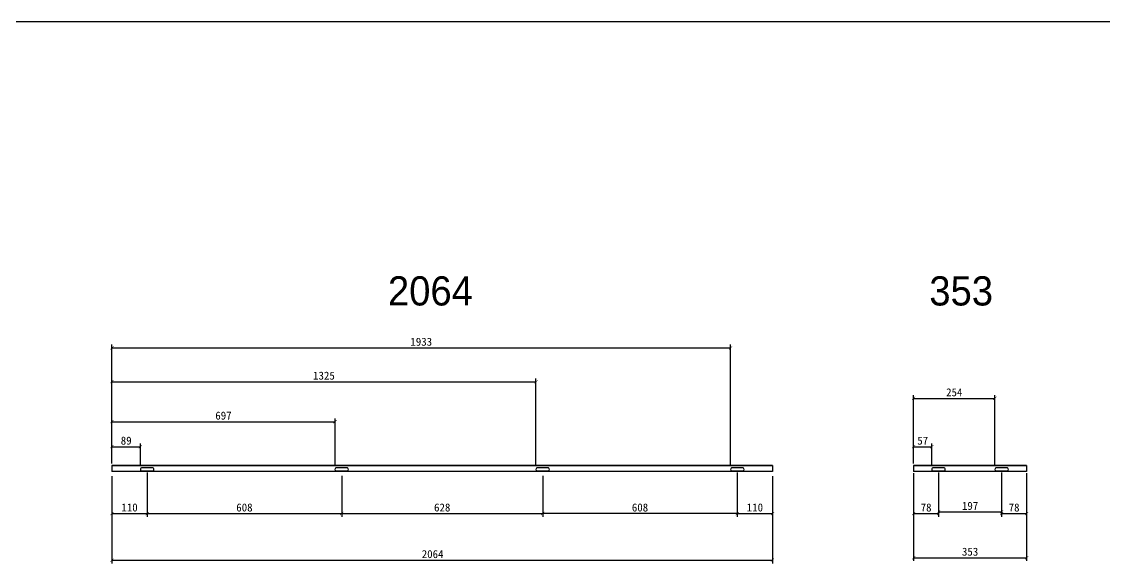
# Model space of a CAD drawing. Header units: millimetres. Extents: x -44117 to 256353, y -2095463 to 65325.
# Drawn here: x 128150 to 131533, y -922570 to -920878 of the extents above; entities that cross this region are included whole.
import ezdxf

# ---------------------------------------------------------------- set-up
doc = ezdxf.new("R2010")
doc.units = ezdxf.units.MM
doc.header["$LTSCALE"] = 10
doc.dimstyles.new('ISO-25', dxfattribs={"dimtxt": 2.5, "dimasz": 2.5, "dimexe": 1, "dimexo": 1, "dimtad": 1, "dimtxsty": 'Standard', "dimblk": 'ARCHTICK', "dimcen": 2.5, "dimadec": 0, "dimazin": 0, "dimtfac": 1, "dimtmove": 0, "dimatfit": 3, "dimfxl": 0, "dimarcsym": 0})

# ---------------------------------------------------------------- blocks, each defined once
blk = doc.blocks.new('_ArchTick')
at = {"color": 0, "linetype": 'ByBlock', "const_width": 0.15}
blk.add_lwpolyline([(-0.5, -0.5), (0.5, 0.5)], dxfattribs=at)
blk = doc.blocks.new('*D6177')
at = {"color": 0, "lineweight": -2}
for p, q in [((128431.9, -922298.2), (128431.9, -922570.3)), ((130495.9, -922298.2), (130495.9, -922570.3)), ((128431.9, -922560.3), (130495.9, -922560.3))]:
    blk.add_line(p, q, dxfattribs=at)
at = {"layer": 'Defpoints', "color": 0}
for p in [(128431.9, -922283.2), (130495.9, -922283.2), (130495.9, -922560.3)]:
    blk.add_point(p, dxfattribs=at)
at = {"color": 0, "lineweight": -2, "xscale": 10, "yscale": 10, "zscale": 10, "rotation": 180}
blk.add_blockref('_ArchTick', (128431.9, -922560.3), dxfattribs=at)
at = {"color": 0, "lineweight": -2, "xscale": 10, "yscale": 10, "zscale": 10}
blk.add_blockref('_ArchTick', (130495.9, -922560.3), dxfattribs=at)
at = {"color": 0, "insert": (129433.9, -922541.6), "char_height": 25, "attachment_point": 5}
blk.add_mtext('2064', dxfattribs=at)
blk = doc.blocks.new('*D6178')
at = {"color": 0, "lineweight": -2}
for p, q in [((128541.9, -922286.8), (128541.9, -922424.8)), ((128431.9, -922298.2), (128431.9, -922424.8)), ((128431.9, -922414.8), (128541.9, -922414.8))]:
    blk.add_line(p, q, dxfattribs=at)
at = {"layer": 'Defpoints', "color": 0}
for p in [(128431.9, -922283.2), (128541.9, -922271.8), (128541.9, -922414.8)]:
    blk.add_point(p, dxfattribs=at)
at = {"color": 0, "lineweight": -2, "xscale": 10, "yscale": 10, "zscale": 10, "rotation": 180}
blk.add_blockref('_ArchTick', (128431.9, -922414.8), dxfattribs=at)
at = {"color": 0, "lineweight": -2, "xscale": 10, "yscale": 10, "zscale": 10}
blk.add_blockref('_ArchTick', (128541.9, -922414.8), dxfattribs=at)
at = {"color": 0, "insert": (128486.9, -922396), "char_height": 25, "attachment_point": 5}
blk.add_mtext('110', dxfattribs=at)
blk = doc.blocks.new('*D6179')
at = {"color": 0, "lineweight": -2}
for p, q in [((130385.9, -922286.8), (130385.9, -922424.8)), ((130495.9, -922298.2), (130495.9, -922424.8)), ((130385.9, -922414.8), (130495.9, -922414.8))]:
    blk.add_line(p, q, dxfattribs=at)
at = {"layer": 'Defpoints', "color": 0}
for p in [(130385.9, -922271.8), (130495.9, -922283.2), (130495.9, -922414.8)]:
    blk.add_point(p, dxfattribs=at)
at = {"color": 0, "lineweight": -2, "xscale": 10, "yscale": 10, "zscale": 10, "rotation": 180}
blk.add_blockref('_ArchTick', (130385.9, -922414.8), dxfattribs=at)
at = {"color": 0, "lineweight": -2, "xscale": 10, "yscale": 10, "zscale": 10}
blk.add_blockref('_ArchTick', (130495.9, -922414.8), dxfattribs=at)
at = {"color": 0, "insert": (130440.9, -922396), "char_height": 25, "attachment_point": 5}
blk.add_mtext('110', dxfattribs=at)
blk = doc.blocks.new('*D6180')
at = {"color": 0, "lineweight": -2}
for p, q in [((128541.9, -922296.8), (128541.9, -922424.8)), ((129149.9, -922296.8), (129149.9, -922424.8)), ((128541.9, -922414.8), (129149.9, -922414.8))]:
    blk.add_line(p, q, dxfattribs=at)
at = {"layer": 'Defpoints', "color": 0}
for p in [(128541.9, -922281.8), (129149.9, -922281.8), (129149.9, -922414.8)]:
    blk.add_point(p, dxfattribs=at)
at = {"color": 0, "lineweight": -2, "xscale": 10, "yscale": 10, "zscale": 10, "rotation": 180}
blk.add_blockref('_ArchTick', (128541.9, -922414.8), dxfattribs=at)
at = {"color": 0, "lineweight": -2, "xscale": 10, "yscale": 10, "zscale": 10}
blk.add_blockref('_ArchTick', (129149.9, -922414.8), dxfattribs=at)
at = {"color": 0, "insert": (128845.9, -922396), "char_height": 25, "attachment_point": 5}
blk.add_mtext('608', dxfattribs=at)
blk = doc.blocks.new('*D6181')
at = {"color": 0, "lineweight": -2}
for p, q in [((129777.9, -922296.8), (129777.9, -922424.8)), ((130385.9, -922296.8), (130385.9, -922424.8)), ((130385.9, -922414.8), (129777.9, -922414.8))]:
    blk.add_line(p, q, dxfattribs=at)
at = {"layer": 'Defpoints', "color": 0}
for p in [(129777.9, -922281.8), (130385.9, -922281.8), (129777.9, -922414.8)]:
    blk.add_point(p, dxfattribs=at)
at = {"color": 0, "lineweight": -2, "xscale": 10, "yscale": 10, "zscale": 10, "rotation": 180}
blk.add_blockref('_ArchTick', (129777.9, -922414.8), dxfattribs=at)
at = {"color": 0, "lineweight": -2, "xscale": 10, "yscale": 10, "zscale": 10}
blk.add_blockref('_ArchTick', (130385.9, -922414.8), dxfattribs=at)
at = {"color": 0, "insert": (130081.9, -922396), "char_height": 25, "attachment_point": 5}
blk.add_mtext('608', dxfattribs=at)
blk = doc.blocks.new('*D6182')
at = {"color": 0, "lineweight": -2}
for p, q in [((128431.9, -922250.6), (128431.9, -922195.9)), ((128520.9, -922261.8), (128520.9, -922195.9)), ((128431.9, -922205.9), (128520.9, -922205.9))]:
    blk.add_line(p, q, dxfattribs=at)
at = {"layer": 'Defpoints', "color": 0}
for p in [(128520.9, -922205.9), (128431.9, -922265.6), (128520.9, -922276.8)]:
    blk.add_point(p, dxfattribs=at)
at = {"color": 0, "lineweight": -2, "xscale": 10, "yscale": 10, "zscale": 10, "rotation": 180}
blk.add_blockref('_ArchTick', (128431.9, -922205.9), dxfattribs=at)
at = {"color": 0, "lineweight": -2, "xscale": 10, "yscale": 10, "zscale": 10}
blk.add_blockref('_ArchTick', (128520.9, -922205.9), dxfattribs=at)
at = {"color": 0, "insert": (128476.4, -922187.1), "char_height": 25, "attachment_point": 5}
blk.add_mtext('89', dxfattribs=at)
blk = doc.blocks.new('*D6183')
at = {"color": 0, "lineweight": -2}
for p, q in [((128431.9, -922250.6), (128431.9, -922117.7)), ((128431.9, -922127.7), (129128.9, -922127.7)), ((129128.9, -922261.8), (129128.9, -922117.7))]:
    blk.add_line(p, q, dxfattribs=at)
at = {"layer": 'Defpoints', "color": 0}
for p in [(129128.9, -922127.7), (128431.9, -922265.6), (129128.9, -922276.8)]:
    blk.add_point(p, dxfattribs=at)
at = {"color": 0, "lineweight": -2, "xscale": 10, "yscale": 10, "zscale": 10, "rotation": 180}
blk.add_blockref('_ArchTick', (128431.9, -922127.7), dxfattribs=at)
at = {"color": 0, "lineweight": -2, "xscale": 10, "yscale": 10, "zscale": 10}
blk.add_blockref('_ArchTick', (129128.9, -922127.7), dxfattribs=at)
at = {"color": 0, "insert": (128780.4, -922108.9), "char_height": 25, "attachment_point": 5}
blk.add_mtext('697', dxfattribs=at)
blk = doc.blocks.new('*D6184')
at = {"color": 0, "lineweight": -2}
for p, q in [((128431.9, -922258.7), (128431.9, -921992.9)), ((129756.9, -922261.8), (129756.9, -921992.9)), ((128431.9, -922002.9), (129756.9, -922002.9))]:
    blk.add_line(p, q, dxfattribs=at)
at = {"layer": 'Defpoints', "color": 0}
for p in [(129756.9, -922002.9), (128431.9, -922273.7), (129756.9, -922276.8)]:
    blk.add_point(p, dxfattribs=at)
at = {"color": 0, "lineweight": -2, "xscale": 10, "yscale": 10, "zscale": 10, "rotation": 180}
blk.add_blockref('_ArchTick', (128431.9, -922002.9), dxfattribs=at)
at = {"color": 0, "lineweight": -2, "xscale": 10, "yscale": 10, "zscale": 10}
blk.add_blockref('_ArchTick', (129756.9, -922002.9), dxfattribs=at)
at = {"color": 0, "insert": (129094.4, -921984.1), "char_height": 25, "attachment_point": 5}
blk.add_mtext('1325', dxfattribs=at)
blk = doc.blocks.new('*D6185')
at = {"color": 0, "lineweight": -2}
for p, q in [((128431.9, -922258.7), (128431.9, -921886.9)), ((130364.9, -922261.8), (130364.9, -921886.9)), ((128431.9, -921896.9), (130364.9, -921896.9))]:
    blk.add_line(p, q, dxfattribs=at)
at = {"layer": 'Defpoints', "color": 0}
for p in [(130364.9, -921896.9), (128431.9, -922273.7), (130364.9, -922276.8)]:
    blk.add_point(p, dxfattribs=at)
at = {"color": 0, "lineweight": -2, "xscale": 10, "yscale": 10, "zscale": 10, "rotation": 180}
blk.add_blockref('_ArchTick', (128431.9, -921896.9), dxfattribs=at)
at = {"color": 0, "lineweight": -2, "xscale": 10, "yscale": 10, "zscale": 10}
blk.add_blockref('_ArchTick', (130364.9, -921896.9), dxfattribs=at)
at = {"color": 0, "insert": (129398.4, -921878.2), "char_height": 25, "attachment_point": 5}
blk.add_mtext('1933', dxfattribs=at)
blk = doc.blocks.new('*D6186')
at = {"color": 0, "lineweight": -2}
for p, q in [((129149.9, -922296.8), (129149.9, -922424.8)), ((129777.9, -922296.8), (129777.9, -922424.8)), ((129149.9, -922414.8), (129777.9, -922414.8))]:
    blk.add_line(p, q, dxfattribs=at)
at = {"layer": 'Defpoints', "color": 0}
for p in [(129149.9, -922281.8), (129777.9, -922281.8), (129777.9, -922414.8)]:
    blk.add_point(p, dxfattribs=at)
at = {"color": 0, "lineweight": -2, "xscale": 10, "yscale": 10, "zscale": 10, "rotation": 180}
blk.add_blockref('_ArchTick', (129149.9, -922414.8), dxfattribs=at)
at = {"color": 0, "lineweight": -2, "xscale": 10, "yscale": 10, "zscale": 10}
blk.add_blockref('_ArchTick', (129777.9, -922414.8), dxfattribs=at)
at = {"color": 0, "insert": (129463.9, -922396), "char_height": 25, "attachment_point": 5}
blk.add_mtext('628', dxfattribs=at)
blk = doc.blocks.new('*D6187')
at = {"color": 0, "lineweight": -2}
for p, q in [((131014.8, -922286.8), (131014.8, -922424.8)), ((130936.8, -922298.2), (130936.8, -922424.8)), ((130936.8, -922414.8), (131014.8, -922414.8))]:
    blk.add_line(p, q, dxfattribs=at)
at = {"layer": 'Defpoints', "color": 0}
for p in [(130936.8, -922283.2), (131014.8, -922271.8), (131014.8, -922414.8)]:
    blk.add_point(p, dxfattribs=at)
at = {"color": 0, "lineweight": -2, "xscale": 10, "yscale": 10, "zscale": 10, "rotation": 180}
blk.add_blockref('_ArchTick', (130936.8, -922414.8), dxfattribs=at)
at = {"color": 0, "lineweight": -2, "xscale": 10, "yscale": 10, "zscale": 10}
blk.add_blockref('_ArchTick', (131014.8, -922414.8), dxfattribs=at)
at = {"color": 0, "insert": (130975.8, -922396), "char_height": 25, "attachment_point": 5}
blk.add_mtext('78', dxfattribs=at)
blk = doc.blocks.new('*D6188')
at = {"color": 0, "lineweight": -2}
for p, q in [((131211.8, -922286.8), (131211.8, -922424.8)), ((131289.8, -922298.2), (131289.8, -922424.8)), ((131211.8, -922414.8), (131289.8, -922414.8))]:
    blk.add_line(p, q, dxfattribs=at)
at = {"layer": 'Defpoints', "color": 0}
for p in [(131211.8, -922271.8), (131289.8, -922283.2), (131289.8, -922414.8)]:
    blk.add_point(p, dxfattribs=at)
at = {"color": 0, "lineweight": -2, "xscale": 10, "yscale": 10, "zscale": 10, "rotation": 180}
blk.add_blockref('_ArchTick', (131211.8, -922414.8), dxfattribs=at)
at = {"color": 0, "lineweight": -2, "xscale": 10, "yscale": 10, "zscale": 10}
blk.add_blockref('_ArchTick', (131289.8, -922414.8), dxfattribs=at)
at = {"color": 0, "insert": (131250.8, -922396), "char_height": 25, "attachment_point": 5}
blk.add_mtext('78', dxfattribs=at)
blk = doc.blocks.new('*D6189')
at = {"color": 0, "lineweight": -2}
for p, q in [((130936.8, -922250.6), (130936.8, -922195.9)), ((130993.8, -922261.8), (130993.8, -922195.9)), ((130936.8, -922205.9), (130993.8, -922205.9))]:
    blk.add_line(p, q, dxfattribs=at)
at = {"layer": 'Defpoints', "color": 0}
for p in [(130993.8, -922205.9), (130936.8, -922265.6), (130993.8, -922276.8)]:
    blk.add_point(p, dxfattribs=at)
at = {"color": 0, "lineweight": -2, "xscale": 10, "yscale": 10, "zscale": 10, "rotation": 180}
blk.add_blockref('_ArchTick', (130936.8, -922205.9), dxfattribs=at)
at = {"color": 0, "lineweight": -2, "xscale": 10, "yscale": 10, "zscale": 10}
blk.add_blockref('_ArchTick', (130993.8, -922205.9), dxfattribs=at)
at = {"color": 0, "insert": (130965.3, -922187.1), "char_height": 25, "attachment_point": 5}
blk.add_mtext('57', dxfattribs=at)
blk = doc.blocks.new('*D6190')
at = {"color": 0, "lineweight": -2}
for p, q in [((130936.8, -922258.7), (130936.8, -922044.9)), ((130936.8, -922054.9), (131190.8, -922054.9)), ((131190.8, -922261.8), (131190.8, -922044.9))]:
    blk.add_line(p, q, dxfattribs=at)
at = {"layer": 'Defpoints', "color": 0}
for p in [(131190.8, -922054.9), (130936.8, -922273.7), (131190.8, -922276.8)]:
    blk.add_point(p, dxfattribs=at)
at = {"color": 0, "lineweight": -2, "xscale": 10, "yscale": 10, "zscale": 10, "rotation": 180}
blk.add_blockref('_ArchTick', (130936.8, -922054.9), dxfattribs=at)
at = {"color": 0, "lineweight": -2, "xscale": 10, "yscale": 10, "zscale": 10}
blk.add_blockref('_ArchTick', (131190.8, -922054.9), dxfattribs=at)
at = {"color": 0, "insert": (131063.8, -922036.2), "char_height": 25, "attachment_point": 5}
blk.add_mtext('254', dxfattribs=at)
blk = doc.blocks.new('*D6191')
at = {"color": 0, "lineweight": -2}
for p, q in [((130936.8, -922288.7), (130936.8, -922562.9)), ((131289.8, -922288.7), (131289.8, -922562.9)), ((130936.8, -922552.9), (131289.8, -922552.9))]:
    blk.add_line(p, q, dxfattribs=at)
at = {"layer": 'Defpoints', "color": 0}
for p in [(130936.8, -922273.7), (131289.8, -922273.7), (131289.8, -922552.9)]:
    blk.add_point(p, dxfattribs=at)
at = {"color": 0, "lineweight": -2, "xscale": 10, "yscale": 10, "zscale": 10, "rotation": 180}
blk.add_blockref('_ArchTick', (130936.8, -922552.9), dxfattribs=at)
at = {"color": 0, "lineweight": -2, "xscale": 10, "yscale": 10, "zscale": 10}
blk.add_blockref('_ArchTick', (131289.8, -922552.9), dxfattribs=at)
at = {"color": 0, "insert": (131113.3, -922534.1), "char_height": 25, "attachment_point": 5}
blk.add_mtext('353', dxfattribs=at)
blk = doc.blocks.new('*D6192')
at = {"color": 0, "lineweight": -2}
for p, q in [((131014.8, -922296.8), (131014.8, -922419.8)), ((131211.8, -922296.8), (131211.8, -922419.8)), ((131014.8, -922409.8), (131211.8, -922409.8))]:
    blk.add_line(p, q, dxfattribs=at)
at = {"layer": 'Defpoints', "color": 0}
for p in [(131014.8, -922281.8), (131211.8, -922281.8), (131211.8, -922409.8)]:
    blk.add_point(p, dxfattribs=at)
at = {"color": 0, "lineweight": -2, "xscale": 10, "yscale": 10, "zscale": 10, "rotation": 180}
blk.add_blockref('_ArchTick', (131014.8, -922409.8), dxfattribs=at)
at = {"color": 0, "lineweight": -2, "xscale": 10, "yscale": 10, "zscale": 10}
blk.add_blockref('_ArchTick', (131211.8, -922409.8), dxfattribs=at)
at = {"color": 0, "insert": (131113.3, -922391), "char_height": 25, "attachment_point": 5}
blk.add_mtext('197', dxfattribs=at)

msp = doc.modelspace()

# ---------------------------------------------------------------- linework, layer by layer
at = {"color": 1}
for p, q in [((104260.77588, -920878.01809), (196529.92274, -920878.01809)), ((104260.77588, -920878.01809), (196529.92274, -920878.01809)), ((104260.77588, -920878.01809), (196529.92274, -920878.01809)), ((104260.77588, -920878.01809), (196529.92274, -920878.01809)), ((104260.77588, -920878.01809), (196529.92274, -920878.01809)), ((104260.77588, -920878.01809), (196529.92274, -920878.01809)), ((104260.77588, -920878.01809), (196529.92274, -920878.01809)), ((104260.77588, -920878.01809), (196529.92274, -920878.01809)), ((104260.77588, -920878.01809), (196529.92274, -920878.01809)), ((104260.77588, -920878.01809), (196529.92274, -920878.01809)), ((106472.62401, -920878.01809), (198741.77087, -920878.01809)), ((106472.62401, -920878.01809), (198741.77087, -920878.01809)), ((106472.62401, -920878.01809), (198741.77087, -920878.01809)), ((106472.62401, -920878.01809), (198741.77087, -920878.01809)), ((106472.62401, -920878.01809), (198741.77087, -920878.01809)), ((106472.62401, -920878.01809), (198741.77087, -920878.01809)), ((106472.62401, -920878.01809), (198741.77087, -920878.01809)), ((106472.62401, -920878.01809), (198741.77087, -920878.01809)), ((106472.62401, -920878.01809), (198741.77087, -920878.01809)), ((106472.62401, -920878.01809), (198741.77087, -920878.01809))]:
    msp.add_line(p, q, dxfattribs=at)
at = {"linetype": 'Continuous'}
for p, q in [((130495.89539, -922264.19209), (128431.89059, -922264.19209)), ((130495.89539, -922265.59209), (128431.89059, -922265.59209)), ((130495.89539, -922283.19209), (128431.89059, -922283.19209)), ((131289.82021, -922264.19209), (130936.81542, -922264.19209)), ((131289.82021, -922265.59209), (130936.81542, -922265.59209)), ((131289.82021, -922283.19209), (130936.81542, -922283.19209))]:
    msp.add_line(p, q, dxfattribs=at)
for p, q in [((128431.89059, -922264.19209), (128431.89059, -922283.19209)), ((130495.89539, -922264.19209), (130495.89539, -922283.19209)), ((130936.81542, -922264.19209), (130936.81542, -922283.19209)), ((131289.82021, -922264.19209), (131289.82021, -922283.19209))]:
    msp.add_line(p, q)
at = {"color": 2, "linetype": 'Continuous'}
for points in [[(128520.89079, -922276.79209), (128520.89079, -922276.79209, 0.4142135624), (128525.89079, -922281.79209), (128557.89079, -922281.79209, 0.4142135624), (128562.89079, -922276.79209), (128562.89079, -922276.79209, 0.4142135624), (128557.89079, -922271.79209), (128525.89079, -922271.79209, 0.4142135624)], [(129128.89079, -922276.79209), (129128.89079, -922276.79209, 0.4142135624), (129133.89079, -922281.79209), (129165.89079, -922281.79209, 0.4142135624), (129170.89079, -922276.79209), (129170.89079, -922276.79209, 0.4142135624), (129165.89079, -922271.79209), (129133.89079, -922271.79209, 0.4142135624)], [(129756.89079, -922276.79209), (129756.89079, -922276.79209, 0.4142135624), (129761.89079, -922281.79209), (129793.89079, -922281.79209, 0.4142135624), (129798.89079, -922276.79209), (129798.89079, -922276.79209, 0.4142135624), (129793.89079, -922271.79209), (129761.89079, -922271.79209, 0.4142135624)], [(130364.89079, -922276.79209), (130364.89079, -922276.79209, 0.4142135624), (130369.89079, -922281.79209), (130401.89079, -922281.79209, 0.4142135624), (130406.89079, -922276.79209), (130406.89079, -922276.79209, 0.4142135624), (130401.89079, -922271.79209), (130369.89079, -922271.79209, 0.4142135624)], [(130993.81561, -922276.79209), (130993.81561, -922276.79209, 0.4142135624), (130998.81561, -922281.79209), (131030.81561, -922281.79209, 0.4142135624), (131035.81561, -922276.79209), (131035.81561, -922276.79209, 0.4142135624), (131030.81561, -922271.79209), (130998.81561, -922271.79209, 0.4142135624)], [(131190.81561, -922276.79209), (131190.81561, -922276.79209, 0.4142135624), (131195.81561, -922281.79209), (131227.81561, -922281.79209, 0.4142135624), (131232.81561, -922276.79209), (131232.81561, -922276.79209, 0.4142135624), (131227.81561, -922271.79209), (131195.81561, -922271.79209, 0.4142135624)]]:
    msp.add_lwpolyline(points, format="xyb", close=True, dxfattribs=at)

# ---------------------------------------------------------------- texts
at = {"char_height": 91.2356303, "attachment_point": 1}
for s, heights, insert in [('{\\fGulim|b0|i0|c129|p50;2064}', [-93.66534], (129294.30374, -921673.53947)), ('{\\fGulim|b0|i0|c129|p50;353}', [-93.54386], (130985.85604, -921673.53947))]:
    msp.add_mtext_dynamic_manual_height_columns(s, width=2155.3243433, gutter_width=8.14604, heights=heights, dxfattribs=dict(at, insert=insert))

# ---------------------------------------------------------------- dimensions: what is measured, and where the dimension line sits
for base, p1, p2, picture, middle in [((130364.89079, -921896.9307), (128431.89059, -922273.69209), (130364.89079, -922276.79209), '*D6185', (129398.39069, -921878.1807)), ((129756.89079, -922002.86614), (128431.89059, -922273.69209), (129756.89079, -922276.79209), '*D6184', (129094.39069, -921984.11614)), ((129128.89079, -922127.66321), (128431.89059, -922265.59209), (129128.89079, -922276.79209), '*D6183', (128780.39069, -922108.91321)), ((128520.89079, -922205.85938), (128431.89059, -922265.59209), (128520.89079, -922276.79209), '*D6182', (128476.39069, -922187.10938)), ((130993.81561, -922205.85938), (130936.81542, -922265.59209), (130993.81561, -922276.79209), '*D6189', (130965.31552, -922187.10938)), ((128541.89079, -922414.78168), (128431.89059, -922283.19209), (128541.89079, -922271.79209), '*D6178', (128486.89069, -922396.03168)), ((129149.89079, -922414.78168), (128541.89079, -922281.79209), (129149.89079, -922281.79209), '*D6180', (128845.89079, -922396.03168)), ((129777.89079, -922414.78168), (129149.89079, -922281.79209), (129777.89079, -922281.79209), '*D6186', (129463.89079, -922396.03168)), ((129777.89079, -922414.78168), (130385.89079, -922281.79209), (129777.89079, -922281.79209), '*D6181', (130081.89079, -922396.03168)), ((130495.89539, -922414.78168), (130385.89079, -922271.79209), (130495.89539, -922283.19209), '*D6179', (130440.89309, -922396.03168)), ((131014.81561, -922414.78168), (130936.81542, -922283.19209), (131014.81561, -922271.79209), '*D6187', (130975.81552, -922396.03168)), ((131289.82021, -922552.85673), (130936.81542, -922273.69209), (131289.82021, -922273.69209), '*D6191', (131113.31781, -922534.10673)), ((131211.81561, -922409.78168), (131014.81561, -922281.79209), (131211.81561, -922281.79209), '*D6192', (131113.31561, -922391.03168)), ((131289.82021, -922414.78168), (131211.81561, -922271.79209), (131289.82021, -922283.19209), '*D6188', (131250.81791, -922396.03168))]:
    dim = msp.add_linear_dim(base=base, p1=p1, p2=p2, dimstyle='ISO-25', override={"dimscale": 10, "dimasz": 1, "dimexo": 1.5})
    dim.commit()
    dim.dimension.update_dxf_attribs({"geometry": picture, "text_midpoint": middle})
for base, p1, p2, picture, middle in [((131190.81561, -922054.94347), (130936.81542, -922273.69209), (131190.81561, -922276.79209), '*D6190', (131063.81552, -922054.94347)), ((130495.89539, -922560.3151), (128431.89059, -922283.19209), (130495.89539, -922283.19209), '*D6177', (129433.89299, -922560.3151))]:
    dim = msp.add_linear_dim(base=base, p1=p1, p2=p2, dimstyle='ISO-25', override={"dimscale": 10, "dimasz": 1, "dimexo": 1.5})
    dim.commit()
    dim.dimension.update_dxf_attribs({"geometry": picture, "text_midpoint": middle, "dimtype": 160})

doc.saveas('drawing.dxf')
